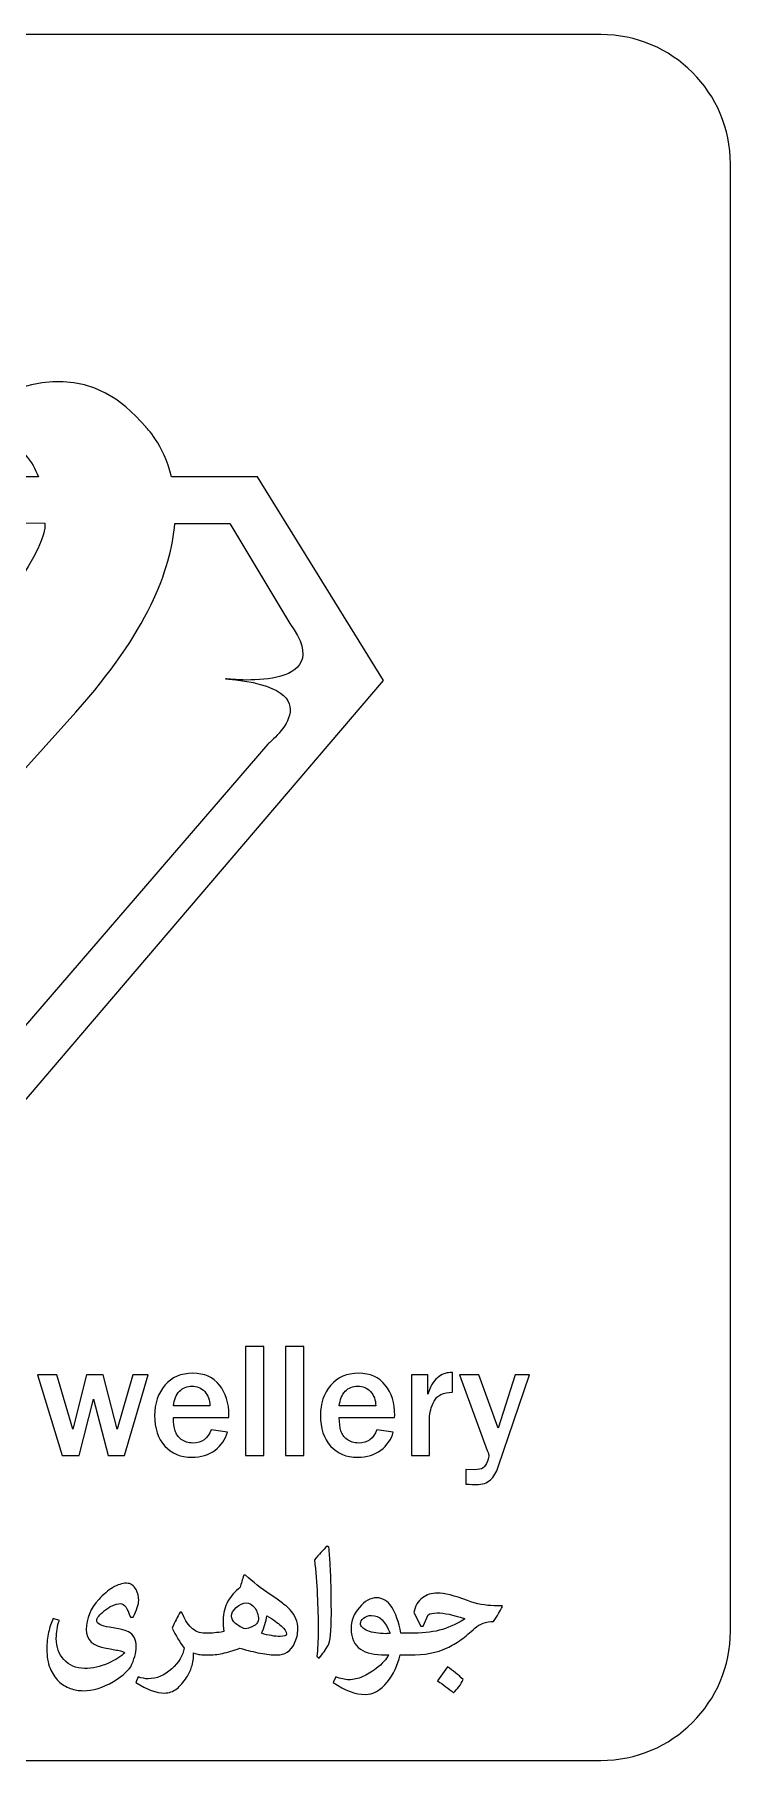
# Model space of a CAD drawing. Header units: millimetres. Extents: x -19.6 to 20.4, y -19.4 to 20.6.
# Drawn here: x 4.26 to 20.39, y -19.37 to 20.63 of the extents above; entities that cross this region are included whole.
import ezdxf

# ---------------------------------------------------------------- set-up
doc = ezdxf.new("R2010")
doc.units = ezdxf.units.MM
doc.header["$MEASUREMENT"] = 0
doc.layers.add('Layer 1', color=7, linetype='Continuous')

msp = doc.modelspace()

# ---------------------------------------------------------------- linework, layer by layer
at = {"layer": 'Layer 1', "color": 250, "lineweight": 18}
msp.add_open_spline([(-16.6135, 20.6308), (-16.6135, 20.6308), (17.3865, 20.6308), (17.3865, 20.6308), (19.0388, 20.6308), (20.3865, 19.2831), (20.3865, 17.6308), (20.3865, 17.6308), (20.3865, -16.3692), (20.3865, -16.3692), (20.3865, -18.0215), (19.0388, -19.3692), (17.3865, -19.3692), (17.3865, -19.3692), (-16.6135, -19.3692), (-16.6135, -19.3692), (-18.2658, -19.3692), (-19.6135, -18.0215), (-19.6135, -16.3692), (-19.6135, -16.3692), (-19.6135, 17.6308), (-19.6135, 17.6308), (-19.6135, 19.2831), (-18.2658, 20.6308), (-16.6135, 20.6308)], degree=3, knots=[0, 0, 0, 0, 0.125, 0.125, 0.125, 0.25, 0.25, 0.25, 0.375, 0.375, 0.375, 0.5, 0.5, 0.5, 0.625, 0.625, 0.625, 0.75, 0.75, 0.75, 0.875, 0.875, 0.875, 1, 1, 1, 1], dxfattribs=at)
at = {"layer": 'Layer 1', "color": 230}
for points, knots in [([(7.436, 10.3786), (7.436, 10.3786), (9.429, 10.3786), (9.429, 10.3786), (9.429, 10.3786), (12.3449, 5.6576), (12.3449, 5.6576), (12.3449, 5.6576), (0.6115, -8.0888), (0.6115, -8.0888), (0.6115, -8.0888), (-5.498, -2.9515), (-0.152, 2.8807), (-0.152, 2.8807), (4.6216, 8.2001), (4.5037, 9.3086), (4.5037, 9.3086), (-7.3878, 9.3466), (-7.3878, 9.3466), (-7.3878, 9.3466), (-8.8516, 6.9325), (-8.8516, 6.9325), (-8.8516, 6.9325), (-9.8278, 5.5715), (-7.4138, 5.6996), (-7.4138, 5.6996), (-9.4422, 5.5969), (-8.6208, 4.621), (-8.6208, 4.621), (-4.9995, 0.3582), (-4.9995, 0.3582), (-4.9995, 0.3582), (-3.0103, 3.5946), (-0.3255, 4.7237), (-0.3255, 4.7237), (-4.2154, 0.7922), (-3.9012, -2.6736), (-3.9012, -2.6736), (-11.1215, 5.7966), (-11.1215, 5.7966), (-11.1215, 5.7966), (-8.0669, 10.3786), (-8.0669, 10.3786), (-8.0669, 10.3786), (4.352, 10.3786), (4.352, 10.3786), (4.0859, 11.1121), (3.3553, 11.7441), (1.3694, 10.3786), (1.3694, 10.3786), (1.0484, 10.3786), (1.0484, 10.3786), (1.0484, 10.3786), (4.4511, 14.4465), (6.8395, 11.5368), (6.8395, 11.5368), (7.2505, 11.1517), (7.436, 10.3786)], [0, 0, 0, 0, 0.0526316, 0.0526316, 0.0526316, 0.1052632, 0.1052632, 0.1052632, 0.1578947, 0.1578947, 0.1578947, 0.2105263, 0.2105263, 0.2105263, 0.2631579, 0.2631579, 0.2631579, 0.3157895, 0.3157895, 0.3157895, 0.3684211, 0.3684211, 0.3684211, 0.4210526, 0.4210526, 0.4210526, 0.4736842, 0.4736842, 0.4736842, 0.5263158, 0.5263158, 0.5263158, 0.5789474, 0.5789474, 0.5789474, 0.6315789, 0.6315789, 0.6315789, 0.6842105, 0.6842105, 0.6842105, 0.7368421, 0.7368421, 0.7368421, 0.7894737, 0.7894737, 0.7894737, 0.8421053, 0.8421053, 0.8421053, 0.8947368, 0.8947368, 0.8947368, 0.9473684, 0.9473684, 0.9473684, 1, 1, 1, 1]), ([(7.5128, 9.299), (7.4268, 8.2286), (6.8722, 6.773), (5.2216, 4.9294), (5.2216, 4.9294), (1.2921, 0.5634), (1.2921, 0.5634), (1.2921, 0.5634), (-2.2259, -2.9803), (0.7274, -6.1904), (0.7274, -6.1904), (9.6644, 4.1844), (9.6644, 4.1844), (9.6644, 4.1844), (11.3402, 5.4765), (8.6885, 5.6996), (8.6885, 5.6996), (11.359, 5.3657), (10.178, 6.9837), (10.178, 6.9837), (8.7909, 9.295), (8.7909, 9.295), (8.7909, 9.295), (7.5128, 9.299), (7.5128, 9.299)], [0, 0, 0, 0, 0.125, 0.125, 0.125, 0.25, 0.25, 0.25, 0.375, 0.375, 0.375, 0.5, 0.5, 0.5, 0.625, 0.625, 0.625, 0.75, 0.75, 0.75, 0.875, 0.875, 0.875, 1, 1, 1, 1]), ([(9.572, -12.3039), (9.572, -12.3039), (9.1499, -12.3039), (9.1499, -12.3039), (9.1499, -12.3039), (9.1499, -9.7786), (9.1499, -9.7786), (9.1499, -9.7786), (9.572, -9.7786), (9.572, -9.7786), (9.572, -9.7786), (9.572, -12.3039), (9.572, -12.3039)], [0, 0, 0, 0, 0.25, 0.25, 0.25, 0.5, 0.5, 0.5, 0.75, 0.75, 0.75, 1, 1, 1, 1]), ([(10.499, -12.3039), (10.499, -12.3039), (10.0769, -12.3039), (10.0769, -12.3039), (10.0769, -12.3039), (10.0769, -9.7786), (10.0769, -9.7786), (10.0769, -9.7786), (10.499, -9.7786), (10.499, -9.7786), (10.499, -9.7786), (10.499, -12.3039), (10.499, -12.3039)], [0, 0, 0, 0, 0.25, 0.25, 0.25, 0.5, 0.5, 0.5, 0.75, 0.75, 0.75, 1, 1, 1, 1]), ([(8.3529, -11.7077), (8.3529, -11.7077), (8.7342, -11.7604), (8.7342, -11.7604), (8.6848, -11.929), (8.5882, -12.0686), (8.4453, -12.1782), (8.3024, -12.2877), (8.1231, -12.3426), (7.9071, -12.3426), (7.6483, -12.3426), (7.4388, -12.2555), (7.2809, -12.0816), (7.123, -11.9075), (7.0446, -11.6723), (7.0446, -11.3748), (7.0446, -11.0923), (7.1241, -10.8591), (7.2831, -10.6744), (7.442, -10.4886), (7.6579, -10.3962), (7.9307, -10.3962), (8.1972, -10.3962), (8.4034, -10.4876), (8.5484, -10.6701), (8.6944, -10.8528), (8.7675, -11.0869), (8.7675, -11.3737), (8.7675, -11.3737), (8.7654, -11.421), (8.7654, -11.421), (8.7654, -11.421), (7.4829, -11.421), (7.4829, -11.421), (7.4829, -11.5488), (7.4947, -11.6508), (7.5183, -11.727), (7.543, -11.8033), (7.5903, -11.87), (7.6623, -11.9268), (7.7342, -11.9838), (7.8234, -12.0118), (7.9307, -12.0118), (8.1392, -12.0118), (8.2798, -11.9107), (8.3529, -11.7077)], [0, 0, 0, 0, 0.0666667, 0.0666667, 0.0666667, 0.1333333, 0.1333333, 0.1333333, 0.2, 0.2, 0.2, 0.2666667, 0.2666667, 0.2666667, 0.3333333, 0.3333333, 0.3333333, 0.4, 0.4, 0.4, 0.4666667, 0.4666667, 0.4666667, 0.5333333, 0.5333333, 0.5333333, 0.6, 0.6, 0.6, 0.6666667, 0.6666667, 0.6666667, 0.7333333, 0.7333333, 0.7333333, 0.8, 0.8, 0.8, 0.8666667, 0.8666667, 0.8666667, 0.9333333, 0.9333333, 0.9333333, 1, 1, 1, 1]), ([(12.194, -11.7077), (12.194, -11.7077), (12.5753, -11.7604), (12.5753, -11.7604), (12.5259, -11.929), (12.4292, -12.0686), (12.2864, -12.1782), (12.1435, -12.2877), (11.9641, -12.3426), (11.7482, -12.3426), (11.4893, -12.3426), (11.2799, -12.2555), (11.122, -12.0816), (10.9641, -11.9075), (10.8857, -11.6723), (10.8857, -11.3748), (10.8857, -11.0923), (10.9652, -10.8591), (11.1241, -10.6744), (11.2832, -10.4886), (11.499, -10.3962), (11.7719, -10.3962), (12.0382, -10.3962), (12.2445, -10.4876), (12.3895, -10.6701), (12.5356, -10.8528), (12.6086, -11.0869), (12.6086, -11.3737), (12.6086, -11.3737), (12.6064, -11.421), (12.6064, -11.421), (12.6064, -11.421), (11.3239, -11.421), (11.3239, -11.421), (11.3239, -11.5488), (11.3357, -11.6508), (11.3594, -11.727), (11.3841, -11.8033), (11.4313, -11.87), (11.5033, -11.9268), (11.5753, -11.9838), (11.6645, -12.0118), (11.7719, -12.0118), (11.9802, -12.0118), (12.121, -11.9107), (12.194, -11.7077)], [0, 0, 0, 0, 0.0666667, 0.0666667, 0.0666667, 0.1333333, 0.1333333, 0.1333333, 0.2, 0.2, 0.2, 0.2666667, 0.2666667, 0.2666667, 0.3333333, 0.3333333, 0.3333333, 0.4, 0.4, 0.4, 0.4666667, 0.4666667, 0.4666667, 0.5333333, 0.5333333, 0.5333333, 0.6, 0.6, 0.6, 0.6666667, 0.6666667, 0.6666667, 0.7333333, 0.7333333, 0.7333333, 0.8, 0.8, 0.8, 0.8666667, 0.8666667, 0.8666667, 0.9333333, 0.9333333, 0.9333333, 1, 1, 1, 1]), ([(13.4153, -12.3039), (13.4153, -12.3039), (12.9931, -12.3039), (12.9931, -12.3039), (12.9931, -12.3039), (12.9931, -10.4349), (12.9931, -10.4349), (12.9931, -10.4349), (13.3745, -10.4349), (13.3745, -10.4349), (13.3745, -10.4349), (13.3745, -10.8807), (13.3745, -10.8807), (13.4293, -10.7067), (13.5034, -10.5799), (13.5979, -10.5004), (13.6935, -10.4199), (13.7902, -10.3801), (13.8901, -10.3801), (13.904, -10.3801), (13.9223, -10.3801), (13.9459, -10.3812), (13.9459, -10.3812), (13.9459, -10.8345), (13.9459, -10.8345), (13.7311, -10.8345), (13.5893, -10.9032), (13.5195, -11.0407), (13.4497, -11.1771), (13.4153, -11.3103), (13.4153, -11.4381), (13.4153, -11.4381), (13.4153, -12.3039), (13.4153, -12.3039)], [0, 0, 0, 0, 0.0909091, 0.0909091, 0.0909091, 0.1818182, 0.1818182, 0.1818182, 0.2727273, 0.2727273, 0.2727273, 0.3636364, 0.3636364, 0.3636364, 0.4545455, 0.4545455, 0.4545455, 0.5454545, 0.5454545, 0.5454545, 0.6363636, 0.6363636, 0.6363636, 0.7272727, 0.7272727, 0.7272727, 0.8181818, 0.8181818, 0.8181818, 0.9090909, 0.9090909, 0.9090909, 1, 1, 1, 1]), ([(6.8959, -10.4349), (6.8959, -10.4349), (6.348, -12.3039), (6.348, -12.3039), (6.348, -12.3039), (5.9689, -12.3039), (5.9689, -12.3039), (5.9689, -12.3039), (5.6316, -10.9934), (5.6316, -10.9934), (5.6316, -10.9934), (5.2975, -12.3039), (5.2975, -12.3039), (5.2975, -12.3039), (4.9065, -12.3039), (4.9065, -12.3039), (4.9065, -12.3039), (4.3308, -10.4349), (4.3308, -10.4349), (4.3308, -10.4349), (4.7787, -10.4349), (4.7787, -10.4349), (4.7787, -10.4349), (5.1471, -11.6916), (5.1471, -11.6916), (5.1471, -11.6916), (5.4694, -10.4349), (5.4694, -10.4349), (5.4694, -10.4349), (5.8518, -10.4349), (5.8518, -10.4349), (5.8518, -10.4349), (6.1794, -11.6916), (6.1794, -11.6916), (6.1794, -11.6916), (6.5403, -10.4349), (6.5403, -10.4349), (6.5403, -10.4349), (6.8959, -10.4349), (6.8959, -10.4349)], [0, 0, 0, 0, 0.0769231, 0.0769231, 0.0769231, 0.1538462, 0.1538462, 0.1538462, 0.2307692, 0.2307692, 0.2307692, 0.3076923, 0.3076923, 0.3076923, 0.3846154, 0.3846154, 0.3846154, 0.4615385, 0.4615385, 0.4615385, 0.5384615, 0.5384615, 0.5384615, 0.6153846, 0.6153846, 0.6153846, 0.6923077, 0.6923077, 0.6923077, 0.7692308, 0.7692308, 0.7692308, 0.8461538, 0.8461538, 0.8461538, 0.9230769, 0.9230769, 0.9230769, 1, 1, 1, 1]), ([(8.3271, -11.1492), (8.326, -11.0149), (8.2852, -10.9053), (8.2057, -10.8205), (8.1262, -10.7356), (8.0275, -10.6927), (7.9103, -10.6927), (7.7943, -10.6927), (7.6977, -10.7324), (7.6192, -10.8119), (7.5419, -10.8914), (7.4968, -11.0042), (7.4829, -11.1492), (7.4829, -11.1492), (8.3271, -11.1492), (8.3271, -11.1492)], [0, 0, 0, 0, 0.2, 0.2, 0.2, 0.4, 0.4, 0.4, 0.6, 0.6, 0.6, 0.8, 0.8, 0.8, 1, 1, 1, 1]), ([(12.1682, -11.1492), (12.1672, -11.0149), (12.1263, -10.9053), (12.0469, -10.8205), (11.9674, -10.7356), (11.8685, -10.6927), (11.7515, -10.6927), (11.6355, -10.6927), (11.5388, -10.7324), (11.4604, -10.8119), (11.3831, -10.8914), (11.3379, -11.0042), (11.3239, -11.1492), (11.3239, -11.1492), (12.1682, -11.1492), (12.1682, -11.1492)], [0, 0, 0, 0, 0.2, 0.2, 0.2, 0.4, 0.4, 0.4, 0.6, 0.6, 0.6, 0.8, 0.8, 0.8, 1, 1, 1, 1]), ([(15.7339, -10.4349), (15.7339, -10.4349), (15.0067, -12.5627), (15.0067, -12.5627), (14.9626, -12.6938), (14.9014, -12.7948), (14.8241, -12.8667), (14.7467, -12.9387), (14.6383, -12.9753), (14.4975, -12.9753), (14.4428, -12.9753), (14.3612, -12.9709), (14.2548, -12.9623), (14.2548, -12.9623), (14.2548, -12.6272), (14.2548, -12.6272), (14.2548, -12.6272), (14.4568, -12.6315), (14.4568, -12.6315), (14.5459, -12.6315), (14.6114, -12.6165), (14.6533, -12.5875), (14.6963, -12.5585), (14.7296, -12.5069), (14.7543, -12.4328), (14.779, -12.3587), (14.7919, -12.3157), (14.7919, -12.3039), (14.7919, -12.2964), (14.779, -12.2588), (14.7532, -12.189), (14.7532, -12.189), (14.1108, -10.4349), (14.1108, -10.4349), (14.1108, -10.4349), (14.5534, -10.4349), (14.5534, -10.4349), (14.5534, -10.4349), (15.0067, -11.6669), (15.0067, -11.6669), (15.0067, -11.6669), (15.3966, -10.4349), (15.3966, -10.4349), (15.3966, -10.4349), (15.7339, -10.4349), (15.7339, -10.4349)], [0, 0, 0, 0, 0.0666667, 0.0666667, 0.0666667, 0.1333333, 0.1333333, 0.1333333, 0.2, 0.2, 0.2, 0.2666667, 0.2666667, 0.2666667, 0.3333333, 0.3333333, 0.3333333, 0.4, 0.4, 0.4, 0.4666667, 0.4666667, 0.4666667, 0.5333333, 0.5333333, 0.5333333, 0.6, 0.6, 0.6, 0.6666667, 0.6666667, 0.6666667, 0.7333333, 0.7333333, 0.7333333, 0.8, 0.8, 0.8, 0.8666667, 0.8666667, 0.8666667, 0.9333333, 0.9333333, 0.9333333, 1, 1, 1, 1]), ([(10.8018, -16.9549), (10.8237, -16.8005), (10.8338, -16.5996), (10.8338, -16.3507), (10.8338, -16.0711), (10.8266, -15.8003), (10.8135, -15.5368), (10.8004, -15.2587), (10.7785, -14.9865), (10.7479, -14.72), (10.8513, -14.5948), (10.9489, -14.4885), (11.0391, -14.4012), (11.0391, -14.4012), (11.0814, -14.4245), (11.0814, -14.4245), (11.0945, -14.5541), (11.1046, -14.688), (11.1119, -14.8234), (11.1192, -14.9486), (11.125, -15.0782), (11.1294, -15.2107), (11.1338, -15.3301), (11.1352, -15.4567), (11.1367, -15.5907), (11.1381, -15.6999), (11.1396, -15.8222), (11.1396, -15.959), (11.1396, -16.374), (11.1134, -16.6215), (11.0624, -16.7015), (11.0086, -16.7991), (10.9401, -16.8966), (10.8557, -16.9942), (10.8557, -16.9942), (10.8018, -16.9549), (10.8018, -16.9549)], [0, 0, 0, 0, 0.0833333, 0.0833333, 0.0833333, 0.1666667, 0.1666667, 0.1666667, 0.25, 0.25, 0.25, 0.3333333, 0.3333333, 0.3333333, 0.4166667, 0.4166667, 0.4166667, 0.5, 0.5, 0.5, 0.5833333, 0.5833333, 0.5833333, 0.6666667, 0.6666667, 0.6666667, 0.75, 0.75, 0.75, 0.8333333, 0.8333333, 0.8333333, 0.9166667, 0.9166667, 0.9166667, 1, 1, 1, 1]), ([(8.2525, -16.9243), (8.2525, -16.9243), (8.2499, -16.9243), (8.2499, -16.9243), (8.2499, -16.9243), (8.2103, -16.9243), (8.2103, -16.9243), (8.1622, -16.9243), (8.1156, -16.9199), (8.069, -16.9097), (8.0355, -16.9025), (7.9962, -16.8923), (7.9496, -16.8763), (7.9496, -16.9942), (7.9336, -17.1019), (7.9016, -17.2024), (7.8769, -17.2781), (7.8375, -17.3582), (7.7866, -17.4441), (7.7123, -17.5591), (7.6366, -17.6464), (7.558, -17.7061), (7.4706, -17.7731), (7.3775, -17.8066), (7.2799, -17.8066), (7.0863, -17.8066), (6.8635, -17.7236), (6.6116, -17.5591), (6.6116, -17.5591), (6.667, -17.4339), (6.667, -17.4339), (6.75, -17.4615), (6.8257, -17.4761), (6.8926, -17.4761), (7.0936, -17.4761), (7.2756, -17.3989), (7.4401, -17.2446), (7.6017, -17.0976), (7.6992, -16.9389), (7.7327, -16.7656), (7.6279, -16.6302), (7.5347, -16.4759), (7.4546, -16.3026), (7.4867, -16.2284), (7.5158, -16.1629), (7.5434, -16.1061), (7.574, -16.0406), (7.6031, -15.9823), (7.6337, -15.9314), (7.6337, -15.9314), (7.6701, -15.9314), (7.6701, -15.9314), (7.7065, -16.0114), (7.74, -16.0784), (7.7706, -16.1323), (7.8099, -16.1934), (7.8492, -16.2444), (7.8885, -16.2851), (7.9773, -16.3769), (8.088, -16.422), (8.2175, -16.422), (8.2175, -16.422), (8.2499, -16.422), (8.2499, -16.422), (8.2499, -16.422), (8.2525, -16.422), (8.2525, -16.422), (8.2525, -16.422), (8.2874, -16.422), (8.2874, -16.422), (8.3559, -16.422), (8.4767, -16.4089), (8.6485, -16.3827), (8.6368, -16.2808), (8.631, -16.1934), (8.631, -16.1192), (8.6325, -15.9576), (8.6703, -15.8105), (8.7446, -15.678), (8.8116, -15.5543), (8.9062, -15.4465), (9.0299, -15.3563), (9.0489, -15.266), (9.0751, -15.1728), (9.11, -15.0782), (9.11, -15.0782), (9.1522, -15.0782), (9.1522, -15.0782), (9.3211, -15.2311), (9.5104, -15.3781), (9.7201, -15.5222), (9.7201, -15.5222), (9.8496, -15.6096), (9.8496, -15.6096), (9.8977, -15.6431), (9.9399, -15.6737), (9.9734, -15.6984), (10.0593, -15.7596), (10.1277, -15.8178), (10.1787, -15.8731), (10.3024, -16.0056), (10.3636, -16.1541), (10.3636, -16.3201), (10.3636, -16.4366), (10.3374, -16.5472), (10.2864, -16.6535), (10.1991, -16.834), (10.0622, -16.9243), (9.8773, -16.9243), (9.7681, -16.9243), (9.6371, -16.9097), (9.4857, -16.8821), (9.3503, -16.8544), (9.1959, -16.8166), (9.0198, -16.7656), (8.8756, -16.8209), (8.7417, -16.8617), (8.6165, -16.8864), (8.4985, -16.9112), (8.3893, -16.9243), (8.2874, -16.9243), (8.2874, -16.9243), (8.2525, -16.9243), (8.2525, -16.9243)], [0, 0, 0, 0, 0.0243902, 0.0243902, 0.0243902, 0.0487805, 0.0487805, 0.0487805, 0.0731707, 0.0731707, 0.0731707, 0.097561, 0.097561, 0.097561, 0.1219512, 0.1219512, 0.1219512, 0.1463415, 0.1463415, 0.1463415, 0.1707317, 0.1707317, 0.1707317, 0.195122, 0.195122, 0.195122, 0.2195122, 0.2195122, 0.2195122, 0.2439024, 0.2439024, 0.2439024, 0.2682927, 0.2682927, 0.2682927, 0.2926829, 0.2926829, 0.2926829, 0.3170732, 0.3170732, 0.3170732, 0.3414634, 0.3414634, 0.3414634, 0.3658537, 0.3658537, 0.3658537, 0.3902439, 0.3902439, 0.3902439, 0.4146341, 0.4146341, 0.4146341, 0.4390244, 0.4390244, 0.4390244, 0.4634146, 0.4634146, 0.4634146, 0.4878049, 0.4878049, 0.4878049, 0.5121951, 0.5121951, 0.5121951, 0.5365854, 0.5365854, 0.5365854, 0.5609756, 0.5609756, 0.5609756, 0.5853659, 0.5853659, 0.5853659, 0.6097561, 0.6097561, 0.6097561, 0.6341463, 0.6341463, 0.6341463, 0.6585366, 0.6585366, 0.6585366, 0.6829268, 0.6829268, 0.6829268, 0.7073171, 0.7073171, 0.7073171, 0.7317073, 0.7317073, 0.7317073, 0.7560976, 0.7560976, 0.7560976, 0.7804878, 0.7804878, 0.7804878, 0.804878, 0.804878, 0.804878, 0.8292683, 0.8292683, 0.8292683, 0.8536585, 0.8536585, 0.8536585, 0.8780488, 0.8780488, 0.8780488, 0.902439, 0.902439, 0.902439, 0.9268293, 0.9268293, 0.9268293, 0.9512195, 0.9512195, 0.9512195, 0.9756098, 0.9756098, 0.9756098, 1, 1, 1, 1]), ([(6.4842, -16.0493), (6.4187, -15.8382), (6.34, -15.7334), (6.2483, -15.7334), (6.193, -15.7334), (6.1304, -15.7494), (6.062, -15.7814), (6.0037, -15.8091), (5.9455, -15.8469), (5.8872, -15.8935), (5.7649, -15.994), (5.7038, -16.0682), (5.7038, -16.1163), (5.7038, -16.1599), (5.7329, -16.1963), (5.7912, -16.224), (5.8363, -16.2458), (5.9062, -16.2662), (5.9993, -16.2822), (5.9993, -16.2822), (6.2454, -16.3245), (6.2454, -16.3245), (6.3342, -16.3434), (6.3983, -16.3638), (6.439, -16.3856), (6.5599, -16.4526), (6.621, -16.5691), (6.621, -16.7365), (6.621, -16.8035), (6.6079, -16.8792), (6.5832, -16.9622), (6.5643, -17.032), (6.5337, -17.1121), (6.4915, -17.2024), (6.3939, -17.3276), (6.26, -17.4412), (6.0896, -17.5416), (5.8494, -17.6814), (5.6164, -17.7513), (5.3908, -17.7513), (5.2874, -17.7513), (5.1869, -17.7338), (5.0923, -17.6989), (4.9889, -17.661), (4.8987, -17.6057), (4.8215, -17.5314), (4.7356, -17.4484), (4.6701, -17.3494), (4.622, -17.233), (4.5725, -17.1034), (4.5478, -16.9549), (4.5478, -16.7889), (4.5478, -16.6477), (4.5623, -16.5166), (4.59, -16.3929), (4.6133, -16.2866), (4.6482, -16.1818), (4.6934, -16.0799), (4.6934, -16.0799), (4.839, -16.1221), (4.839, -16.1221), (4.8142, -16.1847), (4.7953, -16.2531), (4.7836, -16.3303), (4.7735, -16.3929), (4.7676, -16.4657), (4.7676, -16.5458), (4.7676, -16.7394), (4.8259, -16.901), (4.9409, -17.0291), (5.0617, -17.1674), (5.2219, -17.2359), (5.4228, -17.2359), (5.6019, -17.2359), (5.7853, -17.1951), (5.9746, -17.1121), (6.1435, -17.0379), (6.2702, -16.9592), (6.3531, -16.8763), (6.3531, -16.869), (6.3415, -16.8588), (6.3182, -16.8486), (6.2978, -16.8413), (6.2672, -16.8311), (6.225, -16.8209), (6.1886, -16.8137), (6.142, -16.8049), (6.0867, -16.7962), (6.0416, -16.7889), (5.9877, -16.7787), (5.9222, -16.7685), (5.615, -16.7234), (5.4621, -16.5778), (5.4621, -16.3317), (5.4621, -16.077), (5.5582, -15.8455), (5.7518, -15.6373), (5.861, -15.5193), (5.9673, -15.4276), (6.0721, -15.365), (6.1857, -15.2966), (6.2934, -15.2616), (6.3939, -15.2616), (6.4885, -15.2616), (6.5628, -15.3097), (6.6138, -15.4072), (6.656, -15.4844), (6.6764, -15.5688), (6.6764, -15.6606), (6.6764, -15.7494), (6.6327, -15.8789), (6.5468, -16.0493), (6.5468, -16.0493), (6.4842, -16.0493), (6.4842, -16.0493)], [0, 0, 0, 0, 0.0263158, 0.0263158, 0.0263158, 0.0526316, 0.0526316, 0.0526316, 0.0789474, 0.0789474, 0.0789474, 0.1052632, 0.1052632, 0.1052632, 0.1315789, 0.1315789, 0.1315789, 0.1578947, 0.1578947, 0.1578947, 0.1842105, 0.1842105, 0.1842105, 0.2105263, 0.2105263, 0.2105263, 0.2368421, 0.2368421, 0.2368421, 0.2631579, 0.2631579, 0.2631579, 0.2894737, 0.2894737, 0.2894737, 0.3157895, 0.3157895, 0.3157895, 0.3421053, 0.3421053, 0.3421053, 0.3684211, 0.3684211, 0.3684211, 0.3947368, 0.3947368, 0.3947368, 0.4210526, 0.4210526, 0.4210526, 0.4473684, 0.4473684, 0.4473684, 0.4736842, 0.4736842, 0.4736842, 0.5, 0.5, 0.5, 0.5263158, 0.5263158, 0.5263158, 0.5526316, 0.5526316, 0.5526316, 0.5789474, 0.5789474, 0.5789474, 0.6052632, 0.6052632, 0.6052632, 0.6315789, 0.6315789, 0.6315789, 0.6578947, 0.6578947, 0.6578947, 0.6842105, 0.6842105, 0.6842105, 0.7105263, 0.7105263, 0.7105263, 0.7368421, 0.7368421, 0.7368421, 0.7631579, 0.7631579, 0.7631579, 0.7894737, 0.7894737, 0.7894737, 0.8157895, 0.8157895, 0.8157895, 0.8421053, 0.8421053, 0.8421053, 0.8684211, 0.8684211, 0.8684211, 0.8947368, 0.8947368, 0.8947368, 0.9210526, 0.9210526, 0.9210526, 0.9473684, 0.9473684, 0.9473684, 0.9736842, 0.9736842, 0.9736842, 1, 1, 1, 1]), ([(12.9222, -16.9243), (12.9222, -16.9243), (12.9196, -16.9243), (12.9196, -16.9243), (12.9196, -16.9243), (12.7344, -16.9243), (12.7344, -16.9243), (12.6776, -17.1674), (12.5772, -17.3771), (12.4359, -17.5518), (12.2787, -17.744), (12.1069, -17.8401), (11.922, -17.8401), (11.7021, -17.8401), (11.4561, -17.7469), (11.1838, -17.562), (11.1838, -17.562), (11.2421, -17.4281), (11.2421, -17.4281), (11.3513, -17.4746), (11.4532, -17.4979), (11.5478, -17.4979), (11.6512, -17.4979), (11.7575, -17.4746), (11.8667, -17.4266), (11.9671, -17.3844), (12.069, -17.3218), (12.1753, -17.2402), (12.3224, -17.1267), (12.4185, -17.0218), (12.4651, -16.9243), (12.4651, -16.9243), (12.3952, -16.9243), (12.3952, -16.9243), (12.1404, -16.9243), (11.9467, -16.8806), (11.8157, -16.7918), (11.6701, -16.6928), (11.5973, -16.5356), (11.5973, -16.3201), (11.5973, -16.1352), (11.6614, -15.9692), (11.788, -15.8207), (11.9133, -15.6722), (12.0472, -15.598), (12.1899, -15.598), (12.3267, -15.598), (12.4432, -15.6693), (12.5378, -15.8134), (12.6281, -15.9517), (12.6995, -16.1556), (12.7519, -16.422), (12.7519, -16.422), (12.9196, -16.422), (12.9196, -16.422), (12.9196, -16.422), (12.9222, -16.422), (12.9222, -16.422), (12.9222, -16.422), (12.9572, -16.422), (12.9572, -16.422), (13.228, -16.422), (13.4551, -16.3987), (13.64, -16.3521), (13.8322, -16.3041), (14.0258, -16.2182), (14.2209, -16.0944), (14.2209, -16.0944), (14.2209, -16.0813), (14.2209, -16.0813), (13.9603, -15.9925), (13.7506, -15.9488), (13.589, -15.9488), (13.4958, -15.9488), (13.426, -15.9634), (13.3808, -15.994), (13.3808, -15.994), (13.2658, -16.2575), (13.2658, -16.2575), (13.2658, -16.2575), (13.2163, -16.2575), (13.2163, -16.2575), (13.2163, -16.2575), (13.0532, -15.9386), (13.0532, -15.9386), (13.0809, -15.7901), (13.1479, -15.6766), (13.2513, -15.598), (13.3459, -15.5266), (13.4624, -15.4902), (13.5992, -15.4902), (13.7579, -15.4902), (13.9894, -15.5484), (14.2937, -15.6635), (14.5063, -15.7421), (14.713, -15.7814), (14.9139, -15.7814), (14.9139, -15.7814), (15.0988, -15.7814), (15.0988, -15.7814), (15.0988, -15.7814), (15.1046, -15.8003), (15.1046, -15.8003), (15.0755, -15.8557), (15.045, -15.911), (15.0144, -15.9663), (14.978, -16.0289), (14.9387, -16.0901), (14.8965, -16.1497), (14.7232, -16.1497), (14.5805, -16.1992), (14.467, -16.2997), (14.4073, -16.355), (14.3519, -16.4031), (14.3039, -16.4424), (14.2486, -16.4904), (14.1961, -16.5312), (14.1466, -16.5661), (14.036, -16.6477), (13.9268, -16.7132), (13.8205, -16.7612), (13.5861, -16.8704), (13.2993, -16.9243), (12.9572, -16.9243), (12.9572, -16.9243), (12.9222, -16.9243), (12.9222, -16.9243)], [0, 0, 0, 0, 0.0238095, 0.0238095, 0.0238095, 0.047619, 0.047619, 0.047619, 0.0714286, 0.0714286, 0.0714286, 0.0952381, 0.0952381, 0.0952381, 0.1190476, 0.1190476, 0.1190476, 0.1428571, 0.1428571, 0.1428571, 0.1666667, 0.1666667, 0.1666667, 0.1904762, 0.1904762, 0.1904762, 0.2142857, 0.2142857, 0.2142857, 0.2380952, 0.2380952, 0.2380952, 0.2619048, 0.2619048, 0.2619048, 0.2857143, 0.2857143, 0.2857143, 0.3095238, 0.3095238, 0.3095238, 0.3333333, 0.3333333, 0.3333333, 0.3571429, 0.3571429, 0.3571429, 0.3809524, 0.3809524, 0.3809524, 0.4047619, 0.4047619, 0.4047619, 0.4285714, 0.4285714, 0.4285714, 0.452381, 0.452381, 0.452381, 0.4761905, 0.4761905, 0.4761905, 0.5, 0.5, 0.5, 0.5238095, 0.5238095, 0.5238095, 0.547619, 0.547619, 0.547619, 0.5714286, 0.5714286, 0.5714286, 0.5952381, 0.5952381, 0.5952381, 0.6190476, 0.6190476, 0.6190476, 0.6428571, 0.6428571, 0.6428571, 0.6666667, 0.6666667, 0.6666667, 0.6904762, 0.6904762, 0.6904762, 0.7142857, 0.7142857, 0.7142857, 0.7380952, 0.7380952, 0.7380952, 0.7619048, 0.7619048, 0.7619048, 0.7857143, 0.7857143, 0.7857143, 0.8095238, 0.8095238, 0.8095238, 0.8333333, 0.8333333, 0.8333333, 0.8571429, 0.8571429, 0.8571429, 0.8809524, 0.8809524, 0.8809524, 0.9047619, 0.9047619, 0.9047619, 0.9285714, 0.9285714, 0.9285714, 0.952381, 0.952381, 0.952381, 0.9761905, 0.9761905, 0.9761905, 1, 1, 1, 1]), ([(9.4493, -16.0973), (9.4493, -15.9998), (9.4216, -15.9124), (9.3663, -15.8353), (9.3095, -15.7566), (9.2425, -15.7173), (9.1683, -15.7173), (9.0911, -15.7173), (9.0139, -15.7537), (8.9368, -15.8265), (8.8625, -15.895), (8.8247, -15.959), (8.8247, -16.0216), (8.8247, -16.0813), (8.8567, -16.1396), (8.9222, -16.1963), (8.9848, -16.2502), (9.0591, -16.2924), (9.1479, -16.3201), (9.3488, -16.275), (9.4493, -16.2007), (9.4493, -16.0973)], [0, 0, 0, 0, 0.1428571, 0.1428571, 0.1428571, 0.2857143, 0.2857143, 0.2857143, 0.4285714, 0.4285714, 0.4285714, 0.5714286, 0.5714286, 0.5714286, 0.7142857, 0.7142857, 0.7142857, 0.8571429, 0.8571429, 0.8571429, 1, 1, 1, 1]), ([(9.953, -16.4948), (10.0535, -16.4948), (10.103, -16.4773), (10.103, -16.4409), (10.103, -16.3871), (10.0607, -16.3215), (9.9778, -16.2473), (9.9035, -16.1803), (9.7929, -16.1032), (9.6473, -16.0158), (9.6283, -16.1483), (9.5861, -16.2837), (9.5191, -16.422), (9.6837, -16.4701), (9.8293, -16.4948), (9.953, -16.4948)], [0, 0, 0, 0, 0.2, 0.2, 0.2, 0.4, 0.4, 0.4, 0.6, 0.6, 0.6, 0.8, 0.8, 0.8, 1, 1, 1, 1]), ([(12.069, -16.0071), (11.9948, -16.0071), (11.9336, -16.0289), (11.8841, -16.074), (11.839, -16.1134), (11.8157, -16.1512), (11.8157, -16.1891), (11.8157, -16.2604), (11.8725, -16.3201), (11.9846, -16.3652), (12.0938, -16.4089), (12.2336, -16.4307), (12.401, -16.4307), (12.4359, -16.4307), (12.468, -16.4278), (12.4985, -16.422), (12.3966, -16.1454), (12.2539, -16.0071), (12.069, -16.0071)], [0, 0, 0, 0, 0.1666667, 0.1666667, 0.1666667, 0.3333333, 0.3333333, 0.3333333, 0.5, 0.5, 0.5, 0.6666667, 0.6666667, 0.6666667, 0.8333333, 0.8333333, 0.8333333, 1, 1, 1, 1]), ([(13.8322, -17.198), (13.9588, -17.2839), (14.0797, -17.3815), (14.1918, -17.4907), (14.1365, -17.613), (14.0607, -17.7163), (13.9661, -17.7993), (13.9181, -17.7556), (13.8598, -17.709), (13.7943, -17.661), (13.7404, -17.6188), (13.6764, -17.5722), (13.6021, -17.5212), (13.6021, -17.5212), (13.8322, -17.198), (13.8322, -17.198)], [0, 0, 0, 0, 0.2, 0.2, 0.2, 0.4, 0.4, 0.4, 0.6, 0.6, 0.6, 0.8, 0.8, 0.8, 1, 1, 1, 1])]:
    msp.add_open_spline(points, degree=3, knots=knots, dxfattribs=at)

doc.saveas('drawing.dxf')
